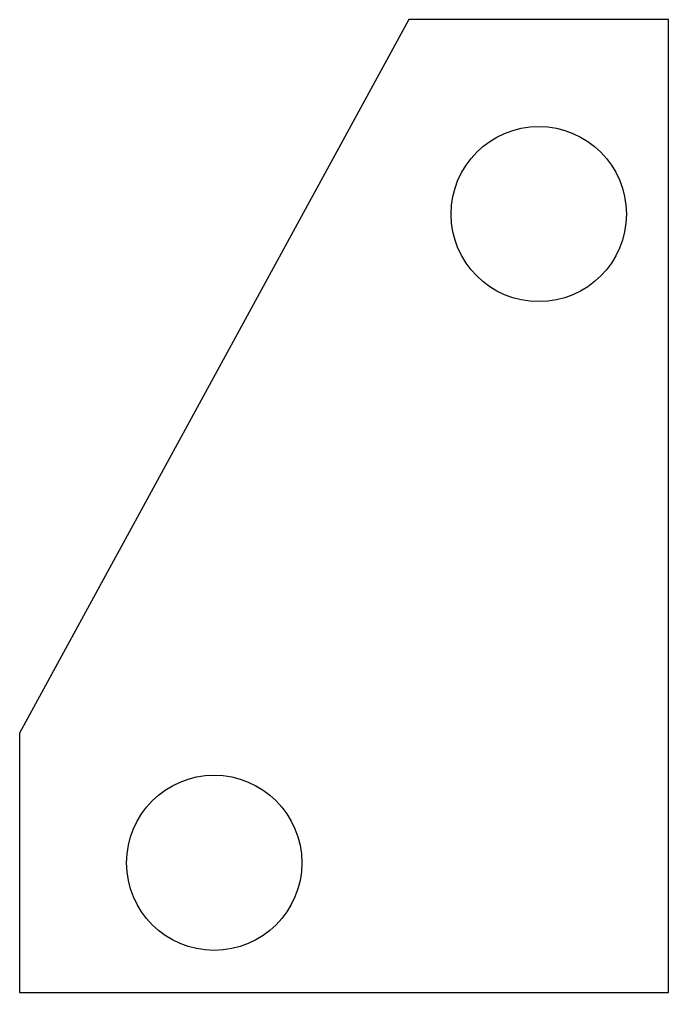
# Model space of a CAD drawing. Header units: millimetres. Extents: x -172.1 to -162.1, y 79.2 to 94.2.
import ezdxf

# ---------------------------------------------------------------- set-up
doc = ezdxf.new("R2010")
doc.units = ezdxf.units.MM

msp = doc.modelspace()

# ---------------------------------------------------------------- linework, layer by layer
at = {"color": 7, "linetype": 'Continuous', "lineweight": 25}
for p, q in [((-166.133, 94.202), (-172.133, 83.202)), ((-162.133, 94.202), (-166.133, 94.202)), ((-162.133, 79.202), (-162.133, 94.202)), ((-172.133, 83.202), (-172.133, 79.202)), ((-172.133, 79.202), (-162.133, 79.202))]:
    msp.add_line(p, q, dxfattribs=at)
for centre in [(-164.133, 91.202), (-169.133, 81.202)]:
    msp.add_circle(centre, 1.35, dxfattribs=at)

doc.saveas('drawing.dxf')
